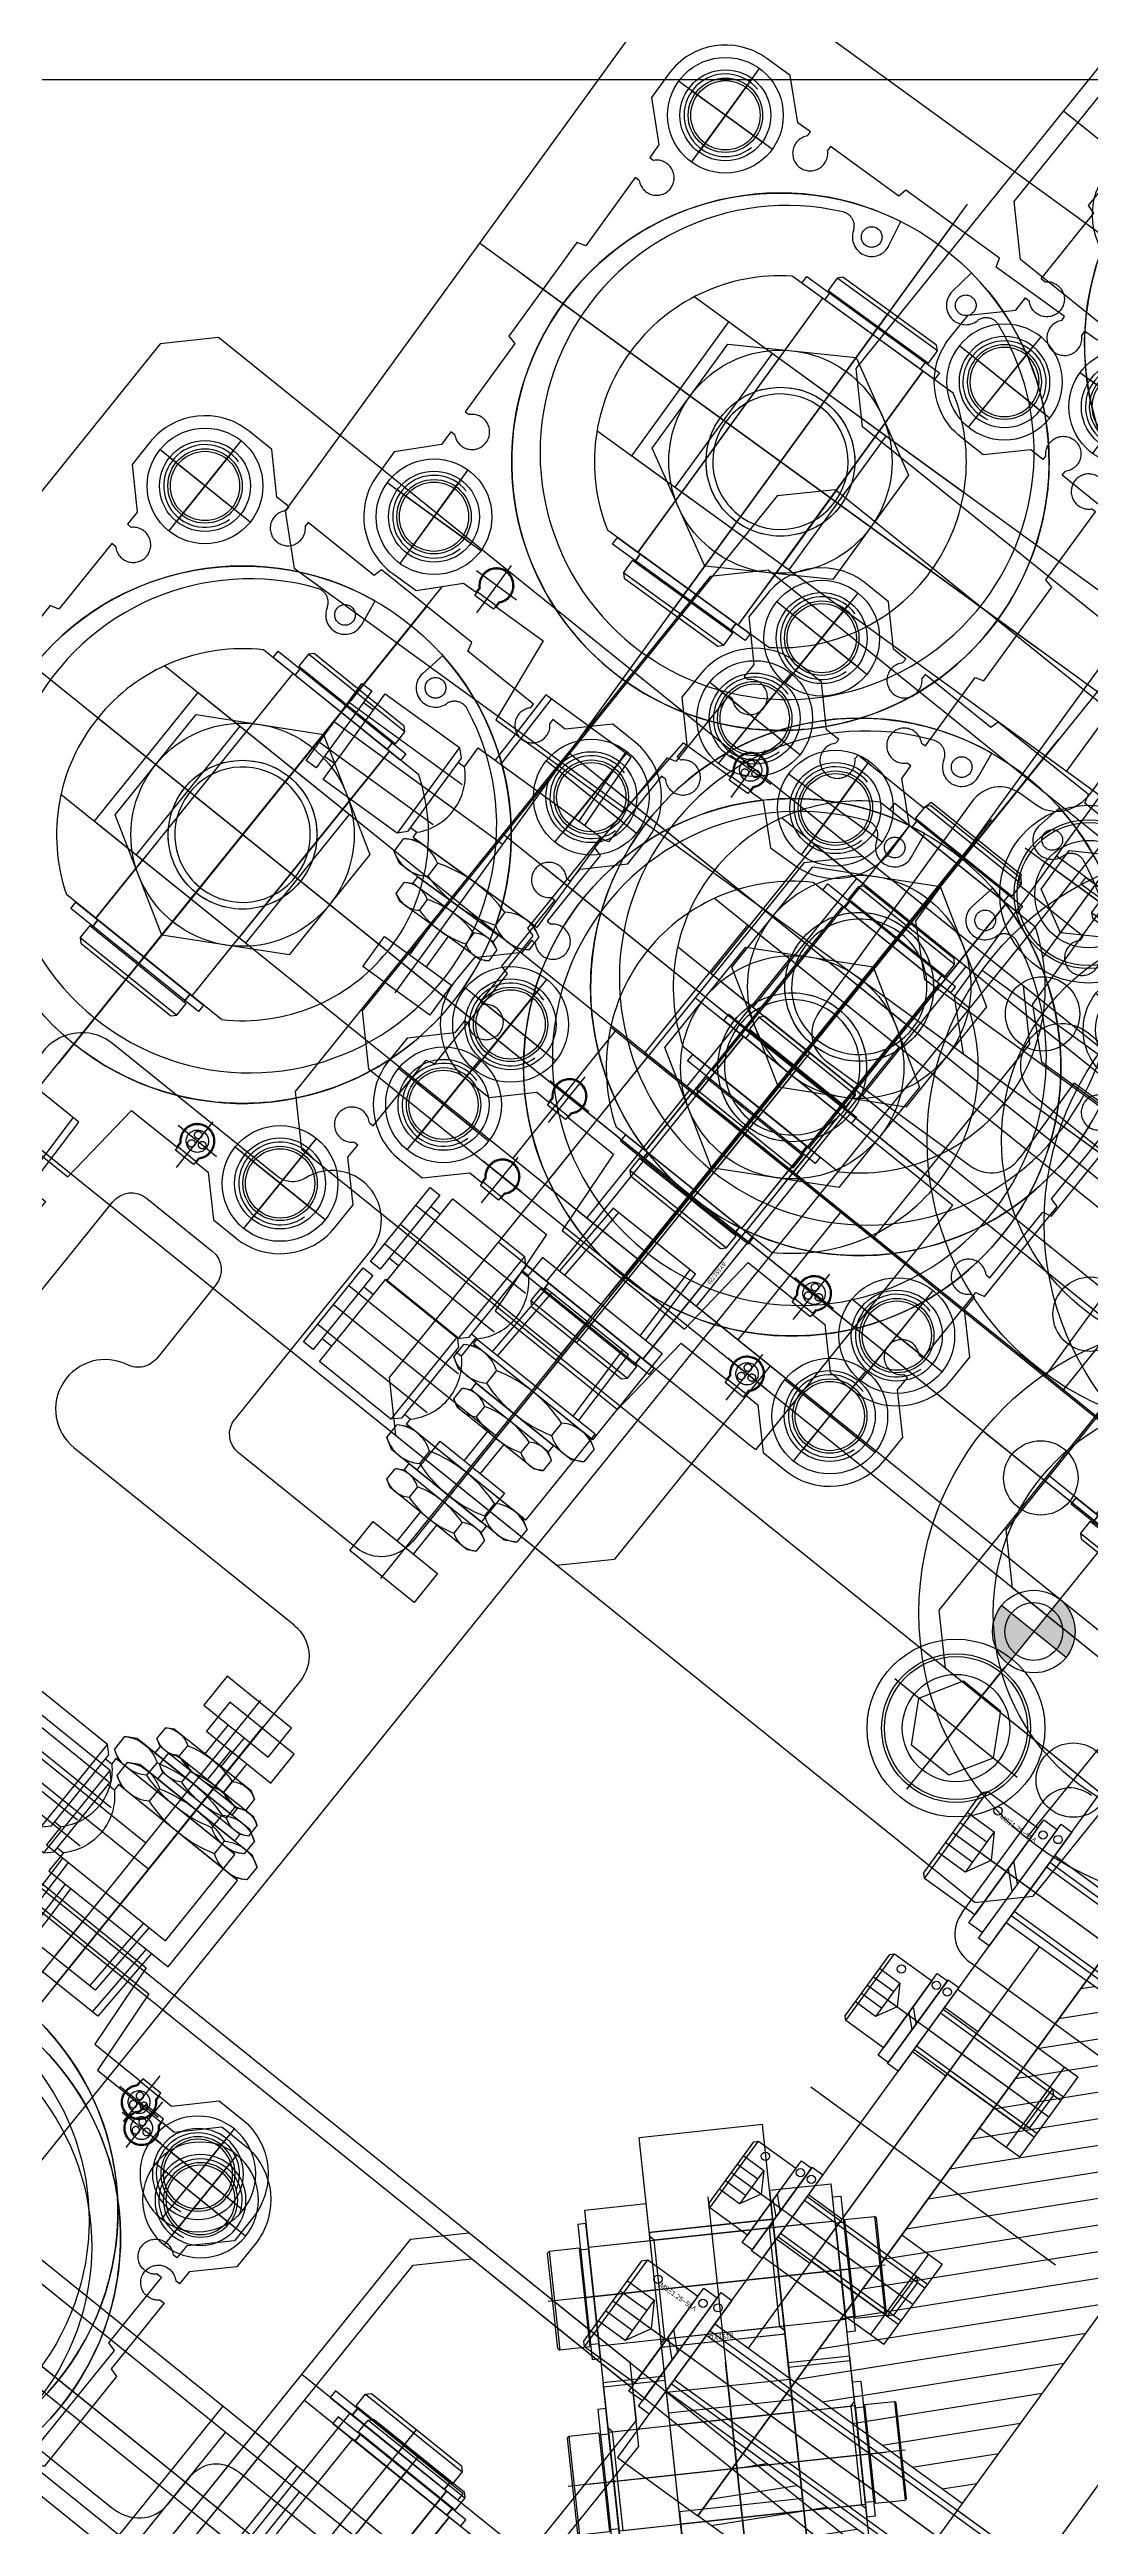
# Model space of a CAD drawing. Header units: millimetres. Extents: x 10462777 to 22643323, y 453826 to 1389191.
# Drawn here: x 11278468 to 11278594, y 585069.5 to 585369.1 of the extents above; entities that cross this region are included whole.
import ezdxf
from ezdxf.enums import TextEntityAlignment as Align

# ---------------------------------------------------------------- set-up
doc = ezdxf.new("R2010")
doc.units = ezdxf.units.MM
doc.header["$LTSCALE"] = 200
doc.header["$MEASUREMENT"] = 0
for name, pattern in [('CENTER', [2, 1.25, -0.25, 0.25, -0.25]), ('HIDDEN', [3.75, 2.5, -1.25]), ('PHANTOM', [2.5, 1.25, -0.25, 0.25, -0.25, 0.25, -0.25]), ('PHANTOM2', [31.75, 15.875, -3.175, 3.175, -3.175, 3.175, -3.175])]:
    doc.linetypes.add(name, pattern=pattern)
doc.layers.get('0').update_dxf_attribs({"linetype": 'CONTINUOUS'})
for name, color, linetype in [('1', 1, 'CENTER'), ('5', 4, 'CONTINUOUS'), ('BOM', 6, 'CONTINUOUS'), ('BOM-T', 4, 'CONTINUOUS'), ('CENTER', 1, 'CONTINUOUS'), ('CL', 3, 'CONTINUOUS'), ('DR1431-08-006-000', 7, 'CONTINUOUS'), ('DR1431-08-007-000', 7, 'CONTINUOUS'), ('DR1431-08-008-000', 7, 'CONTINUOUS'), ('DR1431-08-009-000', 7, 'CONTINUOUS'), ('DR1433-A-002-023-000', 7, 'CONTINUOUS'), ('DR1438-001-008-000', 7, 'CONTINUOUS'), ('DR1438-001-009-000', 7, 'CONTINUOUS'), ('DR1438-001-011-000', 7, 'CONTINUOUS'), ('DR1438-001-011-001', 7, 'CONTINUOUS'), ('DR1501-002-005-002', 7, 'CONTINUOUS'), ('DU1215', 7, 'CONTINUOUS'), ('HIDDEN', 7, 'HIDDEN'), ('HL', 2, 'HIDDEN'), ('S12', 7, 'CONTINUOUS'), ('THIN', 3, 'CONTINUOUS'), ('V', 6, 'PHANTOM2')]:
    doc.layers.add(name, color=color, linetype=linetype)
doc.layers.add('LAYOUT', color=8, linetype='CONTINUOUS', lineweight=25)
doc.styles.get("Standard").update_dxf_attribs({"font": 'SYMBOL'})

# ---------------------------------------------------------------- blocks, each defined once
blk = doc.blocks.new('A$C64415E36')
at = {"layer": 'DR1438-001-009-000'}
h = blk.add_hatch(dxfattribs=at)
h.set_pattern_fill('ANSI31', color=3)
h.set_pattern_definition([(45, (-38823.7765, -495.9302), (-2.24506403, 2.24506403), [])])
h.paths.add_polyline_path([(0, 100), (0, 90), (25, 90), (25, 100)])
h.paths.add_polyline_path([(0, 20), (25, 20), (25, 80), (0, 80)])
h.paths.add_polyline_path([(25, 0), (25, 10), (0, 10), (0, 0)])
for p, q in [((25, 100), (0, 100)), ((0, 0), (0, 100)), ((25, 0), (25, 100)), ((25, 0), (0, 0))]:
    blk.add_line(p, q, dxfattribs=at)
at = {"layer": 'DR1438-001-009-000', "color": 2, "linetype": 'HIDDEN'}
for p, q in [((25, 90), (0, 90)), ((25, 80), (0, 80)), ((25, 20), (0, 20)), ((25, 10), (0, 10))]:
    blk.add_line(p, q, dxfattribs=at)
at = {"layer": 'DR1438-001-009-000', "color": 1, "linetype": 'CENTER'}
for p, q in [((0, 85), (25, 85)), ((0, 15), (25, 15))]:
    blk.add_line(p, q, dxfattribs=at)
blk = doc.blocks.new('MCLBM1')
at = {"layer": 'BOM', "color": 0}
blk.add_circle((0, 0), 0.5, dxfattribs=at)
at = {"flags": 10}
blk.add_attdef('BM', text='', height=0.5, dxfattribs=at).set_placement((0, 0), align=Align.MIDDLE)
at = {"flags": 9}
for tag, p in [('SPEC', (0, -3)), ('NAME', (0, -1)), ('ENAME', (0, -2)), ('WEIGHT', (0, -6)), ('MATERIAL', (0, -4)), ('REMARK', (0, -5)), ('USER1', (0, -8)), ('USER2', (0, -9)), ('PRICE', (0, -7)), ('USER3', (0, -10)), ('USER4', (0, -11)), ('USER5', (0, -12)), ('USER6', (0, -13))]:
    blk.add_attdef(tag, p, '', height=0.5, dxfattribs=at)
blk = doc.blocks.new('A$C655773BF')
for p, q in [((0.5, 2), (0.5, 15)), ((62.32, 12.5), (62.32, 4.5)), ((10, 8.07), (8, 10.07)), ((10, 6.93), (8, 8.93))]:
    blk.add_line(p, q)
for points in [[(8, 2), (0.5, 2), (0, 2.5), (0, 14.5), (0.5, 15), (8, 15)], [(8, 16.2), (10, 16.2), (10, 0.8), (8, 0.8)], [(10, 17), (11.6, 17), (11.6, 0), (10, 0)]]:
    blk.add_lwpolyline(points, close=True)
blk.add_lwpolyline([(11.6, 12.5), (62.32, 12.5), (63, 11.82), (63, 5.18), (62.32, 4.5), (11.6, 4.5)])
at = {"layer": 'CENTER'}
for q in [(5.73, 8.5), (63, 8.5)]:
    blk.add_line((0, 8.5), q, dxfattribs=at)
at = {"layer": 'HIDDEN'}
blk.add_line((4, 11.5), (4, 5.5), dxfattribs=at)
for points in [[(0, 11.5), (4, 11.5), (5.73, 8.5), (5.73, 8.5), (4, 5.5), (0, 5.5)], [(0, 10), (4, 10)], [(4, 7), (0, 7)]]:
    blk.add_lwpolyline(points, dxfattribs=at)
at = {"layer": 'THIN'}
for p, q in [((11.6, 11.82), (63, 11.82)), ((11.6, 5.18), (63, 5.18))]:
    blk.add_line(p, q, dxfattribs=at)
at = {"layer": 'BOM'}
for p in [(9, 14.66), (10.8, 15.3), (2.88, 13.83)]:
    blk.add_blockref('MCLBM1', p, dxfattribs=at)
at = {"layer": 'BOM-T', "color": 4}
blk.add_text('M8X1.25-55L', height=0.6, dxfattribs=at).set_placement((3.48, 13.53), align=Align.MIDDLE_LEFT)
blk = doc.blocks.new('A$C03715BF0')
at = {"layer": 'DR1438-001-011-001'}
for p, q in [((0, 40), (13, 40)), ((0, 40), (0, 0)), ((11, 40), (11, 28)), ((13, 40), (13, 28)), ((7, 28), (13, 28)), ((7, 28), (7, 12)), ((7, 12), (13, 12)), ((11, 12), (11, 0)), ((13, 12), (13, 0)), ((0, 0), (13, 0))]:
    blk.add_line(p, q, dxfattribs=at)
at = {"layer": 'DR1438-001-011-001', "color": 2, "linetype": 'HIDDEN'}
for p, q in [((0, 37), (13, 37)), ((0, 36.46), (13, 36.46)), ((0, 31.54), (13, 31.54)), ((0, 31), (13, 31)), ((0, 9), (13, 9)), ((0, 8.46), (13, 8.46)), ((0, 3.54), (13, 3.54)), ((0, 3), (13, 3))]:
    blk.add_line(p, q, dxfattribs=at)
at = {"layer": 'DR1438-001-011-001', "color": 1}
for p, q in [((0, 34), (13, 34)), ((0, 6), (13, 6))]:
    blk.add_line(p, q, dxfattribs=at)
blk = doc.blocks.new('A$C1DB31627')
for p, q in [((0.4, 1.25), (0.4, 11.25)), ((25.46, 9.25), (25.46, 3.25)), ((7.5, 5.92), (6, 7.42)), ((7.5, 5.08), (6, 6.58))]:
    blk.add_line(p, q)
for points in [[(6, 12.35), (7.5, 12.35), (7.5, 0.15), (6, 0.15)], [(7.5, 12.5), (9.1, 12.5), (9.1, 0), (7.5, 0)], [(6, 1.25), (0.4, 1.25), (0, 1.65), (0, 10.85), (0.4, 11.25), (6, 11.25)]]:
    blk.add_lwpolyline(points, close=True)
blk.add_lwpolyline([(9.1, 9.25), (25.46, 9.25), (26, 8.71), (26, 3.79), (25.46, 3.25), (9.1, 3.25)])
at = {"layer": 'CENTER'}
for q in [(4.44, 6.25), (26, 6.25)]:
    blk.add_line((0, 6.25), q, dxfattribs=at)
at = {"layer": 'HIDDEN'}
blk.add_line((3, 8.75), (3, 3.75), dxfattribs=at)
for points in [[(0, 8.75), (3, 8.75), (4.44, 6.25), (4.44, 6.25), (3, 3.75), (0, 3.75)], [(0, 7.5), (3, 7.5)], [(3, 5), (0, 5)]]:
    blk.add_lwpolyline(points, dxfattribs=at)
at = {"layer": 'THIN'}
for p, q in [((9.1, 8.71), (26, 8.71)), ((9.1, 3.79), (26, 3.79))]:
    blk.add_line(p, q, dxfattribs=at)
at = {"layer": 'BOM'}
for p in [(2.16, 10.25), (6.75, 11.13), (8.3, 11.25)]:
    blk.add_blockref('MCLBM1', p, dxfattribs=at)
blk = doc.blocks.new('A$C63343886')
at = {"layer": 'DR1438-001-008-000'}
for p, q in [((350.734, 434.645, 41.999), (350.734, 584.645, 41.999)), ((362.734, 434.645, 41.999), (362.734, 584.645, 41.999))]:
    blk.add_line(p, q, dxfattribs=at)
at = {"layer": 'DR1438-001-008-000', "color": 2, "linetype": 'HIDDEN'}
blk.add_line((350.734, 503.645, 41.999), (359.734, 503.645, 41.999), dxfattribs=at)
at = {"layer": 'DR1438-001-011-000'}
for p, q in [((313.734, 584.645), (313.734, 484.645)), ((325.734, 584.645), (325.734, 484.645)), ((313.734, 484.645), (325.734, 484.645))]:
    blk.add_line(p, q, dxfattribs=at)
at = {"layer": 'DR1438-001-011-000', "color": 2, "linetype": 'HIDDEN'}
for p, q in [((313.734, 574.645), (325.734, 574.645)), ((313.734, 564.645), (325.734, 564.645)), ((318.734, 564.645, 41.999), (318.734, 504.645, 41.999)), ((313.734, 554.645), (325.734, 554.645)), ((313.734, 551.945), (318.734, 551.945)), ((313.734, 545.345), (318.734, 545.345)), ((313.734, 523.945), (318.734, 523.945)), ((313.734, 517.345), (318.734, 517.345)), ((313.734, 514.645), (325.734, 514.645)), ((313.734, 504.645), (325.734, 504.645)), ((313.734, 494.645), (325.734, 494.645))]:
    blk.add_line(p, q, dxfattribs=at)
at = {"layer": 'DR1438-001-011-000', "color": 1, "linetype": 'CENTER'}
for p, q in [((307.714, 569.645), (332.788, 569.645)), ((306.296, 534.645), (342.904, 534.645)), ((307.714, 499.645), (332.788, 499.645))]:
    blk.add_line(p, q, dxfattribs=at)
at = {"layer": 'DR1438-001-011-000', "color": 1}
for p, q in [((313.734, 548.645), (318.734, 548.645)), ((313.734, 520.645), (318.734, 520.645))]:
    blk.add_line(p, q, dxfattribs=at)
for name, p in [('A$C655773BF', (302.134, 561.145)), ('A$C1DB31627', (304.634, 542.395)), ('A$C1DB31627', (304.634, 514.395)), ('A$C655773BF', (302.134, 491.145))]:
    blk.add_blockref(name, p)
at = {"layer": 'DR1438-001-009-000'}
blk.add_blockref('A$C64415E36', (325.734, 484.645, 41.999), dxfattribs=at)
at = {"layer": 'DR1438-001-011-001'}
blk.add_blockref('A$C03715BF0', (318.734, 514.645, 41.999), dxfattribs=at)
blk = doc.blocks.new('A$C321A0869')
at = {"layer": '1', "color": 155, "linetype": 'Continuous'}
for p, q in [((306, 420.78), (306, 446.36)), ((271, 434.36), (291.1, 434.36)), ((294, 431.47), (294, 421.26)), ((265, 419.36), (265, 385.19)), ((291.1, 418.36), (279.69, 418.36)), ((279.9, 406.36), (306, 406.36)), ((277, 385.19), (277, 403.47)), ((260.17, 380.36), (103.9, 380.36)), ((436.1, 380.36), (281.83, 380.36)), ((103.9, 368.36), (436.1, 368.36)), ((11, 355.36), (11, 255.39)), ((168, 335.39), (168, 355.36)), ((371, 355.36), (371, 335.39)), ((381, 353.26), (381, 355.36)), ((176.67, 330.36), (172.51, 330.36)), ((181, 299.69), (181, 326.03)), ((6.49, 250.36), (4.33, 250.36)), ((0, 246.03), (0, 214.69)), ((30, 225.86), (36.8, 225.86)), ((30, 225.86), (30, 214.69)), ((4.33, 210.36), (25.67, 210.36)), ((78, 136.69), (78, 153.03)), ((108.67, 132.36), (82.33, 132.36))]:
    blk.add_line(p, q, dxfattribs=at)
for centre, radius, start, end in [((300, 446.36), 6, 0, 160.9935), ((271, 419.36), 6, 12.315, 180), ((306, 412.36), 6, 270, 70.9935), ((376, 355.36), 5, 0, 180)]:
    blk.add_arc(centre, radius, start, end, dxfattribs=at)
at = {"layer": '1', "color": 155, "linetype": 'Continuous', "extrusion": (0, 0, -1)}
for centre, major_axis, ratio, start_param, end_param in [((290.89, 431.26), (-2.27, -2.27), 0.935113, 2.389713, 3.893472), ((290.89, 421.47), (-2.27, 2.27), 0.935113, 2.389713, 3.893472), ((280.11, 403.26), (2.27, -2.27), 0.935113, 2.389713, 3.893472), ((259.82, 385.54), (-3.78, 3.78), 0.935113, 2.389713, 3.893472), ((282.18, 385.54), (3.78, 3.78), 0.935113, 2.389713, 3.893472), ((173.18, 336.14), (-2.5, -5.38), 0.84361, 5.91001, 7.351033), ((5.82, 256.14), (-2.5, 5.38), 0.84361, 2.073745, 3.514768)]:
    blk.add_ellipse(centre, major_axis=major_axis, ratio=ratio, start_param=start_param, end_param=end_param, dxfattribs=at)
at = {"layer": '1', "color": 155, "linetype": 'Continuous'}
for centre, major_axis, start_param, end_param in [((175.23, 324.59), (-4.56, -4.56), 2.482535, 3.800651), ((5.77, 244.59), (4.56, -4.56), 2.482535, 3.800651), ((5.77, 216.14), (4.56, 4.56), 2.482535, 3.800651), ((24.23, 216.14), (-4.56, 4.56), 2.482535, 3.800651), ((83.77, 151.59), (-4.56, 4.56), 5.624127, 6.942243), ((83.77, 138.14), (-4.56, -4.56), 5.624127, 6.942243)]:
    blk.add_ellipse(centre, major_axis=major_axis, ratio=0.774597, start_param=start_param, end_param=end_param, dxfattribs=at)
for points, knots in [([(279.69, 418.36), (279.37, 418.36), (279.04, 418.42), (278.42, 418.63), (278.12, 418.8), (277.62, 419.2), (277.4, 419.45), (277.06, 420), (276.93, 420.32), (276.86, 420.64)], [0, 0, 0, 0, 0.250204, 0.250204, 0.50087, 0.50087, 0.745595, 0.745595, 1, 1, 1, 1]), ([(307.95, 418.04), (307.65, 418.14), (307.35, 418.3), (306.84, 418.71), (306.62, 418.95), (306.27, 419.5), (306.15, 419.8), (306.02, 420.33), (306, 420.56), (306, 420.78)], [0, 0, 0, 0, 0.273219, 0.273219, 0.54684, 0.54684, 0.815385, 0.815385, 1, 1, 1, 1])]:
    blk.add_open_spline(points, degree=3, knots=knots, dxfattribs=at)
blk = doc.blocks.new('A$C381A53E2')
at = {"layer": 'V'}
for p, q in [((38.5, 78), (38.5, 117.9)), ((37.25, 113.1), (37.25, 108.6)), ((39.75, 113.1), (39.75, 108.6)), ((35.04, 106.44), (35.04, 108.06)), ((41.96, 106.44), (41.96, 108.06)), ((33.45, 102.18), (33.45, 104.12)), ((43.55, 102.18), (43.55, 104.12)), ((49.6, 89.3), (49.6, 102.1)), ((48.7, 100.6), (47.75, 100.6)), ((62.2, 99.7), (60.7, 99.7)), ((63.7, 98.7), (46.7, 98.7)), ((38.5, 95.7), (63.7, 95.7)), ((63.7, 92.7), (46.7, 92.7)), ((48.7, 90.8), (47.75, 90.8)), ((62.2, 91.7), (60.7, 91.7)), ((32.65, 88), (32.97, 78)), ((44.35, 88), (44.03, 78)), ((38.5, 84), (38.5, 0)), ((8.5, 75.5), (8.5, 61.5)), ((68.5, 75.5), (68.5, 61.5)), ((8.5, 73.5), (8.5, 63.5)), ((18.1, 72.8), (20.9, 72.8)), ((19.5, 67.8), (19.5, 74.88)), ((56.1, 72.8), (58.9, 72.8)), ((57.5, 67.8), (57.5, 74.88)), ((68.5, 73.5), (68.5, 63.5)), ((16.5, 70.8), (22.5, 70.8)), ((54.5, 70.8), (60.5, 70.8)), ((1.5, 68.5), (15.5, 68.5)), ((3.5, 68.5), (13.5, 68.5)), ((61.5, 68.5), (75.5, 68.5)), ((63.5, 68.5), (73.5, 68.5)), ((0, 38.5), (77, 38.5)), ((8.5, 15.5), (8.5, 1.5)), ((68.5, 15.5), (68.5, 1.5)), ((8.5, 13.5), (8.5, 3.5)), ((68.5, 13.5), (68.5, 3.5)), ((1.5, 8.5), (15.5, 8.5)), ((3.5, 8.5), (13.5, 8.5)), ((61.5, 8.5), (75.5, 8.5)), ((63.5, 8.5), (73.5, 8.5))]:
    blk.add_line(p, q, dxfattribs=at)
for points in [[(33.5, 113.1), (33.5, 117.6), (43.5, 117.6), (43.5, 113.1)], [(32.5, 104.9), (32.5, 105.9), (44.5, 105.9), (44.5, 104.9)], [(49.6, 89.3), (48.7, 90.2), (48.7, 101.2), (49.6, 102.1), (60.7, 102.1), (60.7, 102.1), (60.7, 89.3), (60.7, 89.3)], [(62.2, 89.95), (62.2, 101.45), (63.7, 101.45), (63.7, 89.95)]]:
    blk.add_lwpolyline(points, close=True, dxfattribs=at)
for points in [[(35.04, 106.44, -0.309401), (31.57, 106.44), (31.57, 108.06, -0.309401), (35.04, 108.06, -0.154701), (41.96, 108.06, -0.309401), (45.43, 108.06), (45.43, 106.44, -0.309401), (41.96, 106.44, -0.154701)], [(33.45, 102.18, -0.309401), (28.4, 102.18), (28.4, 104.12, -0.309401), (33.45, 104.12, -0.154701), (43.55, 104.12, -0.309401), (48.6, 104.12), (48.6, 102.18, -0.309401), (43.55, 102.18, -0.154701)], [(29.25, 88), (29.25, 101.4), (47.75, 101.4), (47.75, 100.6, 0.414214), (47.75, 90.8), (47.75, 88)], [(74, 45.5), (72.9, 45.79), (72.9, 56), (72.3, 56, -2.42), (72.3, 59), (72.9, 59), (72.9, 60.88), (77, 64.98), (77, 68.5, 0.414), (68.5, 77), (64.98, 77), (60.88, 72.9), (59, 72.9), (59, 72.3, -2.42), (56, 72.3), (56, 72.9), (48.97, 72.9), (48, 84), (29, 84), (28.03, 72.9), (21, 72.9), (21, 72.3, -2.42), (18, 72.3), (18, 72.9), (16.12, 72.9), (12.02, 77), (8.5, 77, 0.414), (0, 68.5), (0, 64.98), (4.1, 60.88), (4.1, 59), (4.69, 59, -2.42), (4.69, 56), (4.1, 56), (4.1, 45.79), (3, 45.5), (3, 31.5), (4.1, 31.2), (4.1, 21), (4.69, 21, -2.42), (4.69, 18), (4.1, 18), (4.1, 16.12), (0, 12.02), (0, 8.5, 0.414), (8.5, 0), (12.02, 0), (16.12, 4.1), (18, 4.1), (18, 4.69, -2.42), (21, 4.69), (21, 4.1), (31.2, 4.1), (31.5, 3), (45.5, 3), (45.79, 4.1), (56, 4.1), (56, 4.69, -2.42), (59, 4.69), (59, 4.1), (60.88, 4.1), (64.98, 0), (68.5, 0, 0.414), (77, 8.5), (77, 12.02), (72.9, 16.12), (72.9, 18), (72.3, 18, -2.42), (72.3, 21), (72.9, 21), (72.9, 31.2), (74, 31.5), (74, 45.5)], [(20.9, 73.3), (20.9, 72.23, -2.448776), (18.1, 72.23), (18.1, 73.3)], [(58.9, 73.3), (58.9, 72.23, -2.448776), (56.1, 72.23), (56.1, 73.3)], [(43.76, 6.43, 0.922), (38.5, 71, 0.922), (33.24, 6.43), (33.77, 9.64, 0.944), (29.24, 10.7, -0.446), (26.88, 9.6, -0.818), (38.5, 67, -0.818), (50.12, 9.6, -0.446), (47.76, 10.7, 0.944), (43.23, 9.64)]]:
    blk.add_lwpolyline(points, format="xyb", close=True, dxfattribs=at)
for points in [[(31.57, 108.06), (32.5, 108.6), (44.5, 108.6), (45.43, 108.06)], [(28.4, 104.12), (29.75, 104.9), (47.25, 104.9), (48.6, 104.12)], [(31.57, 106.44), (32.5, 105.9), (44.5, 105.9), (45.43, 106.44)], [(28.4, 102.18), (29.75, 101.4), (47.25, 101.4), (48.6, 102.18)], [(31.8, 88), (32.11, 78), (44.89, 78), (45.2, 88)], [(25, 30.71), (25, 46.29), (38.5, 54.09), (52, 46.29), (52, 30.71), (38.5, 22.91), (25, 30.71)]]:
    blk.add_lwpolyline(points, dxfattribs=at)
for centre, radius in [((8.5, 68.5), 7), ((68.5, 68.5), 7), ((8.5, 68.5), 4.5), ((8.5, 68.5), 4.19), ((19.5, 70.8), 1.35), ((68.5, 68.5), 4.5), ((68.5, 68.5), 4.19), ((38.5, 38.5), 32.5), ((18.75, 70.8), 0.45), ((19.88, 71.45), 0.45), ((19.88, 70.15), 0.45), ((38.5, 38.5), 13.5), ((38.5, 38.5), 9), ((8.5, 8.5), 7), ((68.5, 8.5), 7), ((8.5, 8.5), 4.5), ((8.5, 8.5), 4.19), ((68.5, 8.5), 4.5), ((68.5, 8.5), 4.19), ((31.47, 10.02), 1.25), ((45.53, 10.02), 1.25)]:
    blk.add_circle(centre, radius, dxfattribs=at)
for centre, radius in [((8.5, 68.5), 5), ((68.5, 68.5), 5), ((38.5, 38.5), 8.19), ((8.5, 8.5), 5), ((68.5, 8.5), 5)]:
    blk.add_arc(centre, radius, 255, 165, dxfattribs=at)
blk = doc.blocks.new('A$C1DFB16BD')
at = {"layer": 'CL'}
for p, q in [((22.5, 0), (22.5, 38)), ((0, 19), (45, 19))]:
    blk.add_line(p, q, dxfattribs=at)
at = {"layer": 'DR1501-002-005-002'}
for p, q in [((10.45, 38), (34.55, 38)), ((2.34, 29), (42.66, 29)), ((2.34, 9), (42.66, 9)), ((10.45, 0), (34.55, 0))]:
    blk.add_line(p, q, dxfattribs=at)
blk.add_circle((22.5, 19), 9, dxfattribs=at)
for start, end in [(122.3875, 237.6125), (302.3875, 57.6125)]:
    blk.add_arc((22.5, 19), 22.5, start, end, dxfattribs=at)
at = {"layer": 'HL'}
for p, q in [((15, 38), (15, 29)), ((30, 38), (30, 29)), ((15, 0), (15, 9)), ((30, 0), (30, 9))]:
    blk.add_line(p, q, dxfattribs=at)
at = {"layer": 'THIN'}
blk.add_arc((22.5, 19), 8.19, 75, 345, dxfattribs=at)
blk = doc.blocks.new('A$C3D036A4C')
at = {"layer": 'DR1501-002-005-002'}
h = blk.add_hatch(color=256, dxfattribs=at)
h.dxf.hatch_style = 1
h.paths.add_polyline_path([(20, 65), (20, 63.5, -0.414214), (23.5, 60), (25, 60, 0.414214)])
h.paths.add_polyline_path([(20, 63.5), (20, 60), (23.5, 60, 0.414214)], flags=17)
h.paths.add_polyline_path([(20, 60), (16.5, 60, 0.414214), (20, 56.5)], flags=17)
h.paths.add_polyline_path([(16.5, 60), (15, 60, 0.414214), (20, 55), (20, 56.5, -0.414214)])
at = {"layer": 'CL'}
for p, q in [((20, 8.5), (20, 81.5)), ((13.5, 75), (26.5, 75)), ((85, 26), (85, 64)), ((15, 60), (25, 60)), ((0, 45), (100, 45))]:
    blk.add_line(p, q, dxfattribs=at)
at = {"layer": 'DR1501-002-005-002'}
for p, q in [((5, 90), (0, 85)), ((5, 90), (95, 90)), ((100, 85), (95, 90)), ((0, 5), (0, 85)), ((100, 5), (100, 85)), ((60, 26), (60, 64)), ((60, 64), (100, 64)), ((60, 55), (100, 55)), ((60, 35), (100, 35)), ((60, 26), (100, 26)), ((100, 5), (95, 0)), ((5, 0), (95, 0))]:
    blk.add_line(p, q, dxfattribs=at)
for centre, radius in [((20, 75), 6.5), ((20, 60), 3.5)]:
    blk.add_circle(centre, radius, dxfattribs=at)
at = {"layer": 'HL'}
for p, q in [((77.5, 55), (77.5, 64)), ((92.5, 55), (92.5, 64)), ((77.5, 35), (77.5, 26)), ((92.5, 35), (92.5, 26))]:
    blk.add_line(p, q, dxfattribs=at)
blk.add_circle((20, 60), 5, dxfattribs=at)
blk = doc.blocks.new('A$C148D47CC')
at = {"layer": '5'}
for p, q in [((82.5, 0), (82.5, 20)), ((97.5, 0), (97.5, 20)), ((152.5, 0), (152.5, 20)), ((167.5, 0), (167.5, 20))]:
    blk.add_line(p, q, dxfattribs=at)
at = {"layer": 'CL'}
for p, q in [((90, 0), (90, 20)), ((160, 0), (160, 20)), ((0, 10), (175, 10))]:
    blk.add_line(p, q, dxfattribs=at)
at = {"layer": 'DR1501-002-005-002'}
for p, q in [((0, 20), (175, 20)), ((75, 0), (75, 20)), ((110, 0), (110, 20)), ((175, 0), (175, 20)), ((0, 0), (175, 0))]:
    blk.add_line(p, q, dxfattribs=at)
at = {"layer": 'HL'}
for p, q in [((81.5, 0), (81.5, 20)), ((98.5, 0), (98.5, 20)), ((151.5, 0), (151.5, 20)), ((168.5, 0), (168.5, 20))]:
    blk.add_line(p, q, dxfattribs=at)
blk = doc.blocks.new('A$C69DB7109')
at = {"layer": '5'}
for p, q in [((7.5, -55), (7.5, -35)), ((22.5, -55), (22.5, -35))]:
    blk.add_line(p, q, dxfattribs=at)
at = {"layer": 'CL'}
for p, q in [((55, -20.5), (55, -9.5)), ((85, -80.5), (85, -9.5)), ((115, -20.5), (115, -9.5)), ((49.5, -15), (60.5, -15)), ((109.5, -15), (120.5, -15)), ((15, -55), (15, -35)), ((-10, -45), (130, -45)), ((55, -80.5), (55, -69.5)), ((115, -80.5), (115, -69.5)), ((49.5, -75), (60.5, -75)), ((109.5, -75), (120.5, -75))]:
    blk.add_line(p, q, dxfattribs=at)
at = {"layer": 'DR1501-002-005-002'}
for p, q in [((0, 0), (-5, -5)), ((0, 0), (125, 0)), ((130, -5), (125, 0)), ((-5, -35), (-5, -5)), ((130, -85), (130, -5)), ((-5, -35), (30, -35)), ((0, -55), (0, -35)), ((30, -55), (30, -35)), ((-5, -55), (30, -55)), ((-5, -85), (-5, -55)), ((0, -90), (-5, -85)), ((125, -90), (130, -85)), ((0, -90), (125, -90))]:
    blk.add_line(p, q, dxfattribs=at)
for centre in [(55, -15), (115, -15), (55, -75), (115, -75)]:
    blk.add_circle(centre, 5.5, dxfattribs=at)
at = {"layer": 'HL'}
for p, q in [((6.5, -55), (6.5, -35)), ((23.5, -55), (23.5, -35))]:
    blk.add_line(p, q, dxfattribs=at)
at = {"layer": 'DR1501-002-005-002', "oblique": 8, "width": 0.85}
blk.add_text('DU151720', height=0.5, rotation=90, dxfattribs=at).set_placement((7.31, -41.32))
blk = doc.blocks.new('A$C46232C3D')
at = {"layer": 'CENTER'}
for p, q in [((3.5, 7.5), (2.35, 7.5)), ((41.5, 7.5), (42.65, 7.5))]:
    blk.add_line(p, q, dxfattribs=at)
at = {"layer": 'CL'}
for p, q in [((22.5, 15), (22.5, 0)), ((0, 7.5), (45, 7.5))]:
    blk.add_line(p, q, dxfattribs=at)
at = {"layer": 'DR1501-002-005-002'}
for p, q in [((0.5, 15), (0, 14.5)), ((2.35, 15), (0.5, 15)), ((0.5, 15), (0.5, 0)), ((2.35, 0), (2.35, 15)), ((41.5, 15), (3.5, 15)), ((3.5, 15), (3.5, 0)), ((3.5, 15), (3.5, 0)), ((41.5, 15), (41.5, 0)), ((41.5, 15), (41.5, 0)), ((44.5, 15), (42.65, 15)), ((42.65, 0), (42.65, 15)), ((45, 14.5), (44.5, 15)), ((44.5, 0), (44.5, 15)), ((0, 14.5), (0, 0.5)), ((3.5, 14.65), (2.35, 14.65)), ((41.5, 14.65), (42.65, 14.65)), ((45, 0.5), (45, 14.5)), ((0, 0.5), (0.5, 0)), ((3.5, 0.35), (2.35, 0.35)), ((41.5, 0.35), (42.65, 0.35)), ((44.5, 0), (45, 0.5)), ((0.5, 0), (2.35, 0)), ((3.5, 0), (41.5, 0)), ((42.65, 0), (44.5, 0))]:
    blk.add_line(p, q, dxfattribs=at)
blk = doc.blocks.new('A$C212748E0')
at = {"layer": 'CENTER'}
blk.add_line((9.25, 1), (9.25, 0), dxfattribs=at)
at = {"layer": 'DR1501-002-005-002'}
for p, q in [((0, 1), (19.82, 1)), ((0, 0), (0, 1)), ((2.1, 1), (2.1, 0)), ((16.4, 1), (16.4, 0)), ((19.82, 1), (19.82, 0)), ((19.82, 0), (0, 0))]:
    blk.add_line(p, q, dxfattribs=at)
blk = doc.blocks.new('A$C1D410D33')
at = {"layer": 'DR1501-002-005-002', "rotation": 90}
blk.add_blockref('A$C46232C3D', (16.75, 0), dxfattribs=at)
at = {"layer": 'DR1501-002-005-002'}
for p in [(0, 41.5), (0, 2.5)]:
    blk.add_blockref('A$C212748E0', p, dxfattribs=at)
blk = doc.blocks.new('A$C4F800965')
at = {"layer": 'CL'}
for p, q in [((35, 70), (35, 0)), ((0, 35), (70, 35))]:
    blk.add_line(p, q, dxfattribs=at)
blk.add_circle((35, 35), 26, dxfattribs=at)
at = {"layer": 'DR1501-002-005-002'}
for centre, radius in [((35, 35), 35), ((35, 61), 4.5), ((9, 35), 4.5), ((61, 35), 4.5), ((35, 9), 4.5)]:
    blk.add_circle(centre, radius, dxfattribs=at)
at = {"layer": 'HL'}
for radius in [11, 4.75]:
    blk.add_circle((35, 35), radius, dxfattribs=at)
blk = doc.blocks.new('A$C59BF75ED')
at = {"layer": 'CENTER'}
for p, q in [((50, 84.5), (50, 65.5)), ((40.5, 75), (59.5, 75))]:
    blk.add_line(p, q, dxfattribs=at)
at = {"layer": 'CL'}
blk.add_line((30, 45), (230, 45), dxfattribs=at)
at = {"layer": 'DR1501-002-005-002'}
blk.add_lwpolyline([(52.89, 70), (47.11, 70), (44.23, 75), (47.11, 80), (52.89, 80), (55.77, 75), (52.89, 70)], dxfattribs=at)
for radius in [10.75, 9, 8.65]:
    blk.add_circle((50, 75), radius, dxfattribs=at)
for name, p in [('A$C381A53E2', (146.5, 6.5)), ('A$C3D036A4C', (30, 0)), ('A$C69DB7109', (100, 90)), ('A$C4F800965', (0, 10)), ('A$C1D410D33', (105.75, 22.5)), ('A$C1D410D33', (175.75, 22.5)), ('A$C1DFB16BD', (162.5, 26)), ('A$C148D47CC', (25, 35))]:
    blk.add_blockref(name, p, dxfattribs=at)
blk = doc.blocks.new('A$C01323151')
at = {"layer": 'DR1501-002-005-002', "rotation": 90.00000000000004}
for p in [(124.4, 152.37), (444.4, 152.37)]:
    blk.add_blockref('A$C59BF75ED', p, dxfattribs=at)
at = {"layer": 'DR1501-002-005-002', "xscale": -1, "rotation": 270}
for p in [(160.15, 152.37), (480.15, 152.37)]:
    blk.add_blockref('A$C59BF75ED', p, dxfattribs=at)
blk = doc.blocks.new('A$C6B1410A9')
at = {"layer": 'DR1501-002-005-002', "xscale": -1, "rotation": 270}
for p in [(145.06, 152), (435.06, 152)]:
    blk.add_blockref('A$C59BF75ED', p, dxfattribs=at)
at = {"layer": 'DR1501-002-005-002', "rotation": 90.00000000000004}
for p in [(124.4, 149.99), (414.4, 149.99)]:
    blk.add_blockref('A$C59BF75ED', p, dxfattribs=at)
blk = doc.blocks.new('A$C71CF0E95')
at = {"layer": 'DU1215', "color": 1, "ltscale": 10}
for p, q in [((0.5, 13), (0.5, 1)), ((14.5, 13), (14.5, 1)), ((0, 7), (15, 7))]:
    blk.add_line(p, q, dxfattribs=at)
blk.add_lwpolyline([(15, 13.89), (14.7, 14), (0.3, 14), (0, 13.89), (0, 0.11), (0.3, 0), (14.7, 0), (15, 0.11)], close=True, dxfattribs=at)
for points in [[(0, 13.5), (0.5, 13), (14.5, 13), (15, 13.5)], [(15, 0.5), (14.5, 1), (0.5, 1), (0, 0.5)]]:
    blk.add_lwpolyline(points, dxfattribs=at)
blk.add_text('DU1215', height=0.6, dxfattribs=at).set_placement((5.83, 13.2))
blk = doc.blocks.new('A$C441F2190')
at = {"layer": 'DR1431-08-008-000', "ltscale": 10}
for p, q in [((0.54, 11.8), (0.74, 12)), ((0.74, 0), (0.74, 12)), ((4.39, 12), (0.74, 12)), ((4.39, 0), (4.39, 12)), ((5.54, 12), (35.54, 12)), ((5.54, 0), (5.54, 12)), ((35.54, 0), (35.54, 12)), ((36.69, 12), (40.34, 12)), ((36.69, 0), (36.69, 12)), ((40.34, 0), (40.34, 12)), ((40.54, 11.8), (40.34, 12)), ((0.54, 11.8), (0.54, 0.2)), ((5.54, 11.75), (4.39, 11.75)), ((35.54, 11.75), (36.69, 11.75)), ((40.54, 11.8), (40.54, 0.2)), ((0.54, 0.2), (0.74, 0)), ((5.54, 0.25), (4.39, 0.25)), ((35.54, 0.25), (36.69, 0.25)), ((40.54, 0.2), (40.34, 0)), ((4.39, 0), (0.74, 0)), ((5.54, 0), (35.54, 0)), ((36.69, 0), (40.34, 0))]:
    blk.add_line(p, q, dxfattribs=at)
at = {"layer": 'DR1431-08-008-000', "color": 1, "linetype": 'CENTER', "ltscale": 0.2}
blk.add_line((40.98, 6), (0, 6), dxfattribs=at)
blk = doc.blocks.new('A$C254424B1')
at = {"layer": 'S12', "color": 5, "ltscale": 10}
for points in [[(5.54, 16.43), (5.54, 0), (4.54, 0), (4.54, 16.43)], [(35.54, 16.43), (35.54, 0), (36.54, 0), (36.54, 16.43)]]:
    blk.add_lwpolyline(points, close=True, dxfattribs=at)
at = {"layer": 'DR1431-08-008-000', "ltscale": 10}
blk.add_blockref('A$C441F2190', (0, 2.88), dxfattribs=at)
blk = doc.blocks.new('A$C7C8F32CC')
at = {"layer": 'DR1431-08-006-000'}
for p, q in [((25.5, 8, 42), (25.5, 71.5, 42)), ((33, 45.5, 42), (33, 71.5, 42)), ((48, 71.5, 42), (48, 45.5, 42)), ((55.5, 71.5, 42), (55.5, 8, 42)), ((48, 45.5, 42), (33, 45.5, 42)), ((33, 33.5, 42), (33, 8, 42)), ((48, 33.5, 42), (33, 33.5, 42)), ((48, 8, 42), (48, 33.5, 42))]:
    blk.add_line(p, q, dxfattribs=at)
at = {"layer": 'DR1431-08-006-000', "color": 1, "linetype": 'CENTER', "ltscale": 0.3}
for p, q in [((40.5, 8, 42), (40.5, 71.5, 42)), ((24.5, 18.5, 42), (56.43, 18.5, 42))]:
    blk.add_line(p, q, dxfattribs=at)
at = {"layer": 'DR1431-08-006-000', "color": 2, "linetype": 'HIDDEN'}
for p, q in [((25.5, 24.5, 42), (33, 24.5, 42)), ((48, 24.5, 42), (55.5, 24.5, 42)), ((25.5, 12.5, 42), (33, 12.5, 42)), ((48, 12.5, 42), (55.5, 12.5, 42))]:
    blk.add_line(p, q, dxfattribs=at)
at = {"layer": 'DR1431-08-006-000', "ltscale": 10}
for p, q in [((25.5, 8, 42), (33, 8, 42)), ((48, 8, 42), (55.5, 8, 42))]:
    blk.add_line(p, q, dxfattribs=at)
at = {"layer": 'DR1431-08-007-000', "ltscale": 10}
for p, q in [((33, 101.5, 42), (33, 0, 42)), ((48, 101.5, 42), (48, 0, 42))]:
    blk.add_line(p, q, dxfattribs=at)
at = {"layer": 'DR1431-08-007-000', "color": 2, "linetype": 'HIDDEN', "ltscale": 0.5}
for p, q in [((48, 47, 42), (33, 47, 42)), ((48, 35, 42), (33, 35, 42)), ((48, 31, 42), (33, 31, 42)), ((48, 25.5, 42), (33, 25.5, 42)), ((48, 11.5, 42), (33, 11.5, 42))]:
    blk.add_line(p, q, dxfattribs=at)
at = {"layer": 'DR1431-08-007-000', "color": 1, "linetype": 'CENTER', "ltscale": 0.5}
for p, q in [((28.5, 41, 42), (52.5, 41, 42)), ((28.5, 18.5, 42), (52.5, 18.5, 42))]:
    blk.add_line(p, q, dxfattribs=at)
at = {"layer": 'DR1431-08-007-000', "ltscale": 0.5}
blk.add_line((48, 0, 42), (33, 0, 42), dxfattribs=at)
at = {"layer": 'DR1431-08-009-000', "color": 1, "linetype": 'CENTER'}
for p, q in [((40.5, 88.92, 42), (40.5, 28.11, 42)), ((40.5, 48.2, 42), (40.5, 30.8, 42)), ((22.4, 41, 42), (58.6, 41, 42))]:
    blk.add_line(p, q, dxfattribs=at)
at = {"layer": 'DR1431-08-009-000', "ltscale": 10}
for p, q in [((25.5, 60, 42), (25.5, 29, 42)), ((55.5, 60, 42), (55.5, 29, 42)), ((25.5, 29.5, 42), (33, 29.5, 42)), ((48, 29.5, 42), (55.5, 29.5, 42))]:
    blk.add_line(p, q, dxfattribs=at)
at = {"layer": 'DR1431-08-009-000'}
for p, q in [((33, 60, 42), (33, 29, 42)), ((48, 29, 42), (48, 60, 42)), ((33, 29, 42), (25.5, 29, 42)), ((55.5, 29, 42), (48, 29, 42))]:
    blk.add_line(p, q, dxfattribs=at)
at = {"layer": 'DR1431-08-009-000', "color": 2, "linetype": 'HIDDEN', "ltscale": 0.25}
for p, q in [((25.5, 34.5, 42), (25.5, 47.5, 42)), ((26, 47, 42), (26, 35, 42)), ((26, 47, 42), (33, 47, 42)), ((48, 47, 42), (55, 47, 42)), ((55, 47, 42), (55.5, 47.5, 42)), ((55, 35, 42), (55, 47, 42)), ((55.5, 47.5, 42), (55.5, 34.5, 42)), ((26, 35, 42), (25.5, 34.5, 42)), ((26, 35, 42), (33, 35, 42)), ((48, 35, 42), (55, 35, 42)), ((55, 35, 42), (55.5, 34.5, 42))]:
    blk.add_line(p, q, dxfattribs=at)
at = {"layer": 'DR1431-08-008-000', "ltscale": 10}
for p in [(19.96, 32.12, 42), (19.96, 9.62, 42)]:
    blk.add_blockref('A$C254424B1', p, dxfattribs=at)
at = {"layer": 'DU1215', "ltscale": 10}
blk.add_blockref('A$C71CF0E95', (33, 11.5, 42), dxfattribs=at)
blk = doc.blocks.new('A$C5CB33DE0')
at = {"layer": 'DR1433-A-002-023-000', "ltscale": 0.5, "xscale": -1, "rotation": 180}
blk.add_blockref('A$C7C8F32CC', (0, 170.5), dxfattribs=at)
blk = doc.blocks.new('A$C256B494F')
at = {"layer": 'DR1501-002-005-002'}
for name, p, rotation in [('A$C59BF75ED', (468.43, 219.01, -10.03), 90.00000000000004), ('A$C5CB33DE0', (186.89, 170.54, -52.03), 314.9999999999999), ('A$C59BF75ED', (230, 264.79, -10.03), 180)]:
    blk.add_blockref(name, p, dxfattribs=dict(at, rotation=rotation))
blk = doc.blocks.new('A$C1F8A417F')
at = {"ltscale": 10}
blk.add_blockref('A$C63343886', (1434.04, 317.24), dxfattribs=at)
for name, p in [('A$C256B494F', (1576.88, 789.02, 10.03)), ('A$C6B1410A9', (1650.72, 788.61)), ('A$C01323151', (1633.38, 786.02))]:
    blk.add_blockref(name, p, dxfattribs=at)
at = {"layer": 'DR1501-002-005-002'}
blk.add_blockref('A$C321A0869', (1664.78, 743.02), dxfattribs=at)
blk = doc.blocks.new('A$C7DA30AB0')
at = {"layer": 'LAYOUT', "color": 6, "linetype": 'PHANTOM'}
blk.add_circle((3030.45, 3025.99, 0), 2693.02, dxfattribs=at)
blk = doc.blocks.new('A$C6F7E1649')
at = {"color": 2, "linetype": 'Continuous', "lineweight": -3, "ltscale": 10}
blk.add_line((770, 895, 0), (770, 335, 0), dxfattribs=at)

msp = doc.modelspace()

# ---------------------------------------------------------------- block references
at = {"ltscale": 10, "rotation": 324.019764306913}
msp.add_blockref('A$C1F8A417F', (11276651.31599, 585455.73383, 0), dxfattribs=at)

# ---------------------------------------------------------------- next in the draw order: block references
at = {"ltscale": 10, "rotation": 51.1429793073033}
msp.add_blockref('A$C1F8A417F', (11278165.47006, 582967.95012, 0), dxfattribs=at)

# ---------------------------------------------------------------- next in the draw order: block references
at = {"ltscale": 10}
msp.add_blockref('A$C7DA30AB0', (11276684.40366, 580408.4363, 0), dxfattribs=at)

# ---------------------------------------------------------------- next in the draw order: block references
at = {"ltscale": 10, "rotation": 270}
msp.add_blockref('A$C6F7E1649', (11278103.73988, 586135.42309, 0), dxfattribs=at)

doc.saveas('drawing.dxf')
